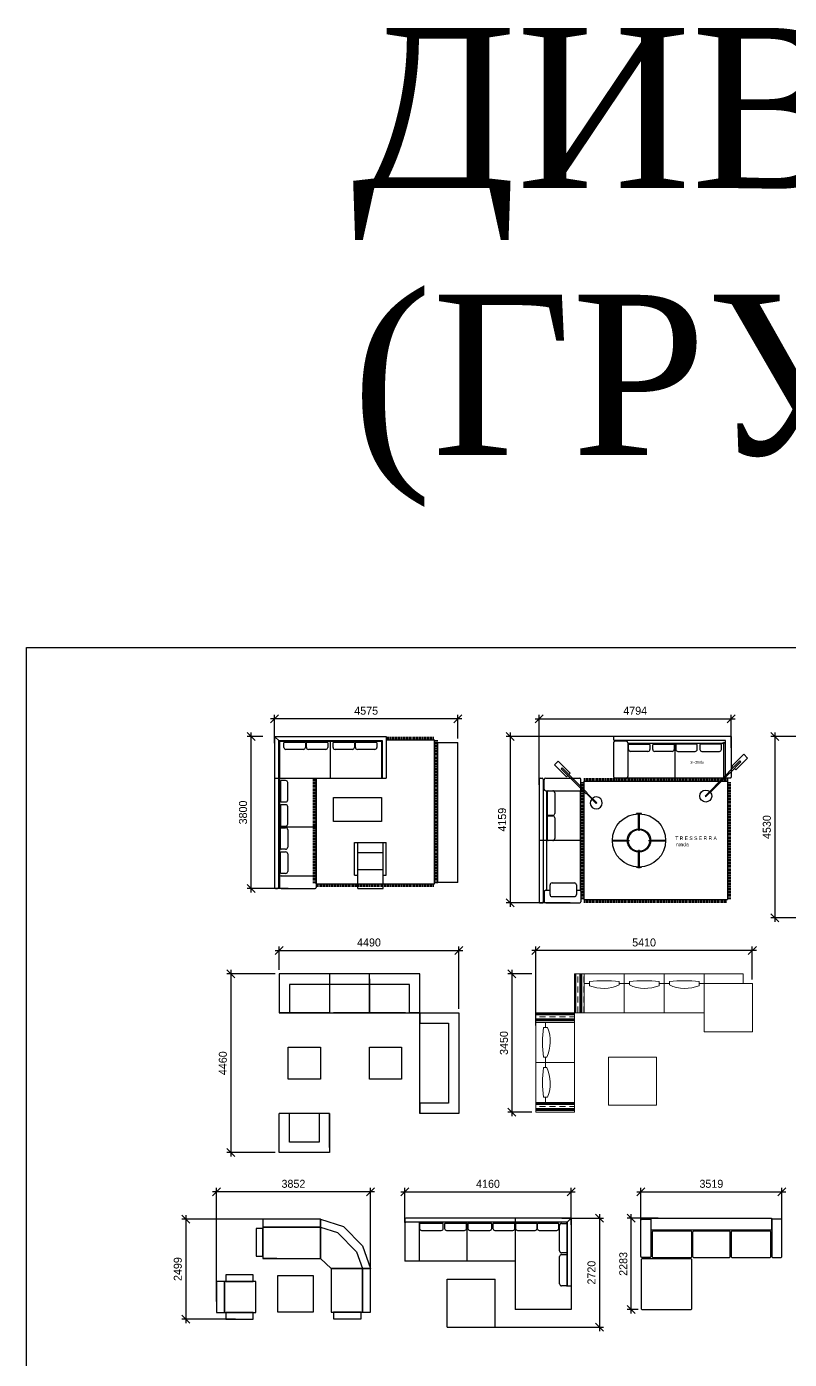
# Model space of a CAD drawing. Header units: millimetres. Extents: x 3103 to 179340, y -10977 to 70536.
# Drawn here: x 136416 to 155474, y 37230 to 70536 of the extents above; entities that cross this region are included whole.
import ezdxf

# ---------------------------------------------------------------- set-up
doc = ezdxf.new("R2010")
doc.units = ezdxf.units.MM
doc.header["$LTSCALE"] = 0.5
doc.layers.add('MEBEL', color=1, linetype='Continuous')
doc.styles.add('Arial', font='ARIAL.TTF')
doc.styles.add('style1', font='TIMES.TTF')
doc.styles.add('WROMLATS', font='wromlats.shx', dxfattribs={"bigfont": 'bigfont.shx'})
doc.dimstyles.new('juka', dxfattribs={"dimscale": 100, "dimtxt": 2, "dimasz": 2, "dimexe": 1, "dimexo": 1, "dimgap": 1, "dimtad": 1, "dimtoh": 1, "dimdec": 0, "dimzin": 0, "dimdsep": 46, "dimtxsty": 'WROMLATS', "dimblk": 'OBLIQUE', "dimcen": -3, "dimdle": 1, "dimclrd": 256, "dimclre": 256, "dimclrt": 256, "dimadec": 0, "dimazin": 0, "dimtfac": 1, "dimtdec": 0, "dimtix": 1, "dimtmove": 2, "dimatfit": 3, "dimldrblk": 'ORIGIN2', "dimfxl": 1, "dimtvp": 2.5, "dimtolj": 1, "dimtzin": 0, "dimarcsym": 0})
pattern_1 = [(0, (-164998.988, -360061.886), (1e-14, 38.1), [])]
pattern_2 = [(90, (359790.147, -167638.01), (-38.1, 2e-14), [])]

# ---------------------------------------------------------------- blocks, each defined once
blk = doc.blocks.new('MUGOL2')
at = {"layer": 'MEBEL'}
for p, q in [((-1247, -220, -3), (-822, -355, -3)), ((-822, -355, -3), (-348, -837, -3)), ((-348, -837, -3), (-199, -1253, -3)), ((-2342, -1006, -3), (-2693, -1006, -3))]:
    blk.add_line(p, q, dxfattribs=at)
for points, elevation in [([(-2857, -945), (-2693, -945), (-2693, -258), (-2857, -258)], -3), ([(-2693, -220), (-1247, -220), (-1247, -21), (-2693, -21)], -3), ([(-2693, -1006), (-1247, -1006), (-1247, -220), (-2693, -220)], -3), ([(-985, -1253), (-985, -2349), (-199, -2349), (-199, -1253)], -3), ([(-199, -1253), (-199, -2349), (0, -2349), (0, -1253)], -3), ([(-3653, -2357), (-3653, -1581), (-3852, -1581), (-3852, -2357)], 200), ([(-2867, -2357), (-2867, -1581), (-3653, -1581), (-3653, -2357)], 200), ([(-2929, -1581), (-2929, -1418), (-3616, -1418), (-3616, -1581)], 200), ([(-2929, -2520), (-2929, -2357), (-3616, -2357), (-3616, -2520)], 200), ([(-923, -2349), (-923, -2512), (-236, -2512), (-236, -2349)], -3)]:
    blk.add_lwpolyline(points, close=True, dxfattribs=dict(at, elevation=elevation))
at = {"layer": 'MEBEL', "elevation": -3}
for points in [[(-1247, -21), (-676, -207), (-202, -690), (0, -1253)], [(-1247, -21), (-1247, -1006), (-985, -1253), (0, -1253)]]:
    blk.add_lwpolyline(points, dxfattribs=at)
at = {"layer": 'MEBEL'}
blk.add_lwpolyline([(-2328, -2337), (-1428, -2337), (-1428, -1437), (-2328, -1437)], close=True, dxfattribs=at)
blk = doc.blocks.new('ТОРШЕР')
at = {"layer": 'MEBEL'}
for p, q in [((185, 20), (584, 20)), ((185, -20), (185, 20)), ((584, 20), (584, -20)), ((584, 15), (1068, 15)), ((1068, 15), (1068, -15)), ((1068, 10), (1419, 10)), ((1419, 10), (1419, -10)), ((185, -20), (584, -20)), ((584, -15), (1068, -15)), ((1068, -10), (1419, -10))]:
    blk.add_line(p, q, dxfattribs=at)
blk.add_lwpolyline([(419, -20), (419, -66), (0, -66), (0, 66), (419, 66), (419, 20)], dxfattribs=at)
blk.add_arc((1409, 0), 150, 183.8226, 176.1774, dxfattribs=at)
blk = doc.blocks.new('ковер')
at = {"layer": 'MEBEL'}
h = blk.add_hatch(dxfattribs=at)
h.set_pattern_fill('ANSI31', color=256, scale=12, angle=315, style=0)
h.set_pattern_definition(pattern_1)
h.paths.add_polyline_path([(0, 1479), (-80, 1479), (-80, -1479), (0, -1479)])
h = blk.add_hatch(dxfattribs=at)
h.set_pattern_fill('ANSI31', color=256, scale=12, angle=45, style=0)
h.set_pattern_definition([(90, (-164998.988, -360061.886), (-38.1, 7e-15), [])])
h.paths.add_polyline_path([(3591, -1479), (0, -1479), (0, -1559), (3591, -1559)])
h.paths.add_polyline_path([(3591, 1479), (3591, 1559), (0, 1559), (0, 1479)])
h = blk.add_hatch(dxfattribs=at)
h.set_pattern_fill('ANSI31', color=256, scale=12, angle=315, style=0)
h.set_pattern_definition(pattern_1)
h.paths.add_polyline_path([(3671, 1479), (3591, 1479), (3591, -1479), (3671, -1479)])
for p, q in [((0, 1479), (3591, 1479)), ((0, 1479), (0, -1479)), ((3591, 1559), (3591, -1479)), ((0, -1479), (3591, -1479))]:
    blk.add_line(p, q, dxfattribs=at)
blk = doc.blocks.new('столик ronda 13333333')
at = {"layer": 'MEBEL'}
for p, q in [((-60, 662), (-60, 670)), ((60, 662), (60, 670)), ((-10, 271), (-10, 665)), ((0, 237), (0, 665)), ((10, 271), (10, 665)), ((-670, 60), (-662, 60)), ((-665, 10), (-271, 10)), ((-665, 0), (-237, 0)), ((237, 0), (665, 0)), ((271, 10), (665, 10)), ((662, 60), (670, 60)), ((-670, -60), (-662, -60)), ((-665, -10), (-271, -10)), ((-10, -665), (-10, -271)), ((0, -665), (0, -237)), ((10, -665), (10, -271)), ((271, -10), (665, -10)), ((662, -60), (670, -60)), ((-60, -670), (-60, -662)), ((60, -670), (60, -662))]:
    blk.add_line(p, q, dxfattribs=at)
for radius in [665, 291, 271]:
    blk.add_circle((0, 0), radius, dxfattribs=at)
for start, end in [(84.885, 95.115), (174.885, 185.115), (354.885, 5.115), (264.885, 275.115)]:
    blk.add_arc((0, 0), 673, start, end, dxfattribs=at)
blk = doc.blocks.new('Butaca кресло')
at = {"layer": 'MEBEL'}
for p, q in [((-315, 1150), (-315, 0)), ((-315, 1147), (315, 1147)), ((-315, 1032), (315, 1032)), ((315, 1147), (315, -3)), ((-395, 816), (-395, 0)), ((-395, 816), (-315, 816)), ((-315, 674), (315, 674)), ((315, 816), (395, 816)), ((395, 816), (395, -3)), ((-395, 0), (395, 0)), ((-315, 249), (315, 249))]:
    blk.add_line(p, q, dxfattribs=at)
blk = doc.blocks.new('oli под ТВ')
at = {"layer": 'MEBEL'}
for p, q in [((-500, -1750), (-500, 1750)), ((-500, 1750), (0, 1750)), ((0, -1750), (0, 1750)), ((0, -1750), (-500, -1750))]:
    blk.add_line(p, q, dxfattribs=at)
blk = doc.blocks.new('ковер без четверти')
at = {"layer": 'MEBEL'}
h = blk.add_hatch(dxfattribs=at)
h.set_pattern_fill('ANSI31', color=256, scale=12, angle=405, style=0)
h.set_pattern_definition(pattern_2)
h.paths.add_polyline_path([(0, 1032), (0, 952), (1208, 952), (1208, 1032)])
h = blk.add_hatch(dxfattribs=at)
h.set_pattern_fill('ANSI31', color=256, scale=12, angle=135, style=0)
h.set_pattern_definition([(180, (359790.147, -167638.01), (-9e-15, -38.1), [])])
h.paths.add_polyline_path([(1208, 952), (1208, -2639), (1288, -2639), (1288, 952)])
h.paths.add_polyline_path([(-1751, 0), (-1831, 0), (-1831, -2639), (-1751, -2639)])
h = blk.add_hatch(dxfattribs=at)
h.set_pattern_fill('ANSI31', color=256, scale=12, angle=405, style=0)
h.set_pattern_definition(pattern_2)
h.paths.add_polyline_path([(-1751, -2639), (-1751, -2719), (1208, -2719), (1208, -2639)])
for p, q in [((0, 952), (0, 0)), ((0, 952), (1208, 952)), ((1208, -2639), (1208, 952)), ((-1751, 0), (0, 0)), ((-1751, -2639), (-1751, 0)), ((-1751, -2639), (1208, -2639))]:
    blk.add_line(p, q, dxfattribs=at)
blk = doc.blocks.new('диван')
at = {"layer": 'MEBEL'}
for points in [[(-452, 3269), (452, 3269, 0.414214), (482, 3299), (482, 3489, 0.414214), (452, 3519), (-452, 3519, 0.414214), (-482, 3489), (-482, 3299, 0.414214)], [(478, 2281), (478, 3217, 0.414214), (448, 3247), (-152, 3247, 0.414214), (-182, 3217), (-182, 2281, 0.414214), (-152, 2251), (448, 2251, 0.414214)], [(478, 1322), (478, 2202, 0.414214), (448, 2232), (-152, 2232, 0.414214), (-182, 2202), (-182, 1322, 0.414214), (-152, 1292), (448, 1292, 0.414214)], [(478, 306), (478, 1242, 0.414214), (448, 1272), (-152, 1272, 0.414214), (-182, 1242), (-182, 306, 0.414214), (-152, 276), (448, 276, 0.414214)], [(542, 4), (1752, 4, 0.414214), (1782, 34), (1782, 1244, 0.414214), (1752, 1274), (542, 1274, 0.414214), (512, 1244), (512, 34, 0.414214)], [(-452, 250), (452, 250, -0.414214), (482, 220), (482, 30, -0.414214), (452, 0), (-452, 0, -0.414214), (-482, 30), (-482, 220, -0.414214)]]:
    blk.add_lwpolyline(points, format="xyb", close=True, dxfattribs=at)
blk.add_lwpolyline([(-502, 3261), (-202, 3261), (-202, 258), (-502, 258)], close=True, dxfattribs=at)
blk = doc.blocks.new('div 1')
at = {"layer": 'MEBEL'}
for p, q in [((0, 0), (2790, 0)), ((0, 0), (0, -1010)), ((121, -121), (0, 0)), ((0, 0), (0, -1040)), ((99, -99), (2691, -99)), ((99, -99), (99, -1040)), ((121, -121), (2669, -121)), ((121, -121), (121, -1040)), ((233, -273), (233, -159)), ((248, -144), (754, -144)), ((719, -323), (283, -323)), ((769, -159), (769, -273)), ((793, -273), (793, -159)), ((808, -144), (1313, -144)), ((1278, -323), (843, -323)), ((1328, -159), (1328, -273)), ((1395, -1040), (1395, -121)), ((1459, -273), (1459, -159)), ((1474, -144), (1979, -144)), ((1944, -323), (1509, -323)), ((1994, -159), (1994, -273)), ((2018, -273), (2018, -159)), ((2033, -144), (2539, -144)), ((2504, -323), (2068, -323)), ((2554, -159), (2554, -273)), ((2669, -121), (2669, -1040)), ((2691, -99), (2691, -1040)), ((2790, 0), (2790, -1040)), ((0, -1040), (2790, -1040)), ((0, -1040), (0, -3775)), ((0, -1040), (1040, -1040)), ((99, -1040), (99, -3775)), ((121, -1040), (121, -3760)), ((147, -1117), (147, -1622)), ((276, -1102), (162, -1102)), ((326, -1587), (326, -1152)), ((1040, -1040), (1040, -3483)), ((162, -1637), (276, -1637)), ((147, -1721), (147, -2226)), ((276, -1706), (162, -1706)), ((326, -2191), (326, -1756)), ((121, -2261), (1040, -2261)), ((147, -2802), (147, -2296)), ((162, -2241), (276, -2241)), ((162, -2281), (276, -2281)), ((326, -2331), (326, -2767)), ((147, -3406), (147, -2901)), ((276, -2817), (162, -2817)), ((162, -2886), (276, -2886)), ((326, -2936), (326, -3371)), ((121, -3523), (121, -3760)), ((161, -3483), (1015, -3483)), ((276, -3421), (162, -3421)), ((1040, -3483), (1040, -3508)), ((1040, -3508), (1040, -3775)), ((25, -3800), (74, -3800)), ((161, -3800), (1015, -3800))]:
    blk.add_line(p, q, dxfattribs=at)
for centre, radius, start, end in [((248, -159), 15, 90, 180), ((283, -273), 50, 180, 270), ((719, -273), 50, 270, 0), ((754, -159), 15, 0, 90), ((808, -159), 15, 90, 180), ((843, -273), 50, 180, 270), ((1278, -273), 50, 270, 0), ((1313, -159), 15, 0, 90), ((1474, -159), 15, 90, 180), ((1509, -273), 50, 180, 270), ((1944, -273), 50, 270, 0), ((1979, -159), 15, 0, 90), ((2033, -159), 15, 90, 180), ((2068, -273), 50, 180, 270), ((2504, -273), 50, 270, 0), ((2539, -159), 15, 0, 90), ((162, -1117), 15, 90, 180), ((276, -1152), 50, 0, 90), ((162, -1622), 15, 180, 270), ((276, -1587), 50, 270, 0), ((162, -1721), 15, 90, 180), ((276, -1756), 50, 0, 90), ((162, -2226), 15, 180, 270), ((162, -2296), 15, 90, 180), ((276, -2191), 50, 270, 0), ((276, -2331), 50, 0, 90), ((162, -2802), 15, 180, 270), ((162, -2901), 15, 90, 180), ((276, -2767), 50, 270, 0), ((276, -2936), 50, 0, 90), ((161, -3523), 40, 90, 180), ((162, -3406), 15, 180, 270), ((276, -3371), 50, 270, 0), ((1015, -3508), 25, 0, 90), ((25, -3775), 25, 180, 270), ((74, -3775), 25, 270, 0), ((161, -3760), 40, 180, 270), ((1015, -3775), 25, 270, 0)]:
    blk.add_arc(centre, radius, start, end, dxfattribs=at)
blk = doc.blocks.new('_Oblique')
at = {"color": 0, "lineweight": -2}
blk.add_line((-0.5, -0.5), (0.5, 0.5), dxfattribs=at)
blk = doc.blocks.new('*D849')
at = {"layer": 'Defpoints', "color": 0, "transparency": 16777216}
for p in [(142023, 52797), (142419, 52797), (143053, 48997)]:
    blk.add_point(p, dxfattribs=at)
at = {"layer": 'MEBEL', "lineweight": -2, "transparency": 16777216}
for p, q in [((142319, 52797), (141923, 52797)), ((142023, 48897), (142023, 52897)), ((142953, 48997), (141923, 48997))]:
    blk.add_line(p, q, dxfattribs=at)
at = {"layer": 'MEBEL', "lineweight": -2, "transparency": 16777216, "xscale": 200, "yscale": 200, "zscale": 200}
for p, rotation in [((142023, 52797), 90), ((142023, 48997), 270)]:
    blk.add_blockref('_Oblique', p, dxfattribs=dict(at, rotation=rotation))
at = {"layer": 'MEBEL', "transparency": 16777216, "insert": (141823, 50897), "char_height": 200, "attachment_point": 5, "rotation": 90, "style": 'WROMLATS'}
blk.add_mtext('\\A1;3800', dxfattribs=at)
blk = doc.blocks.new('_Origin2')
at = {"color": 0, "linetype": 'ByBlock', "lineweight": -2}
blk.add_line((-0.5, 0), (-1, 0), dxfattribs=at)
for radius in [0.5, 0.25]:
    blk.add_circle((0, 0), radius, dxfattribs=at)
blk = doc.blocks.new('*D850')
at = {"layer": 'Defpoints', "color": 0, "transparency": 16777216}
for p in [(142612, 53239), (147187, 52647), (142612, 52526)]:
    blk.add_point(p, dxfattribs=at)
at = {"layer": 'MEBEL', "lineweight": -2, "transparency": 16777216}
for p, q in [((142612, 52626), (142612, 53339)), ((147187, 52747), (147187, 53339)), ((147287, 53239), (142512, 53239))]:
    blk.add_line(p, q, dxfattribs=at)
at = {"layer": 'MEBEL', "lineweight": -2, "transparency": 16777216, "xscale": 200, "yscale": 200, "zscale": 200, "rotation": 180}
blk.add_blockref('_Oblique', (142612, 53239), dxfattribs=at)
at = {"layer": 'MEBEL', "lineweight": -2, "transparency": 16777216, "xscale": 200, "yscale": 200, "zscale": 200}
blk.add_blockref('_Oblique', (147187, 53239), dxfattribs=at)
at = {"layer": 'MEBEL', "transparency": 16777216, "insert": (144899, 53439), "char_height": 200, "attachment_point": 5, "style": 'WROMLATS'}
blk.add_mtext('\\A1;4575', dxfattribs=at)
blk = doc.blocks.new('подушка 620')
at = {"layer": 'MEBEL'}
for p, q in [((-72, 15), (-72, 605)), ((-57, 620), (57, 620)), ((107, 570), (107, 50)), ((57, 0), (-57, 0))]:
    blk.add_line(p, q, dxfattribs=at)
for centre, radius, start, end in [((-57, 605), 15, 90, 180), ((57, 570), 50, 0, 90), ((-57, 15), 15, 180, 270), ((57, 50), 50, 270, 0)]:
    blk.add_arc(centre, radius, start, end, dxfattribs=at)
blk = doc.blocks.new('div 2')
at = {"layer": 'MEBEL'}
for p, q in [((-24, 0), (24, 0)), ((112, 0), (966, 0)), ((-49, -25), (-49, -3100)), ((49, -25), (49, -3100)), ((72, -277), (72, -40)), ((112, -317), (966, -317)), ((130, -317), (130, -2802)), ((975, -315), (975, -2804)), ((991, -292), (991, -25)), ((975, -1559), (-49, -1559)), ((271, -2619), (830, -2619)), ((72, -2842), (72, -3079)), ((112, -2802), (221, -2802)), ((221, -2913), (221, -2669)), ((271, -2963), (830, -2963)), ((880, -2669), (880, -2913)), ((880, -2802), (966, -2802)), ((991, -2827), (991, -3094)), ((-24, -3119), (24, -3119)), ((112, -3119), (966, -3119))]:
    blk.add_line(p, q, dxfattribs=at)
for centre, radius, start, end in [((-24, -25), 25, 90, 180), ((24, -25), 25, 0, 90), ((112, -40), 40, 90, 180), ((966, -25), 25, 0, 90), ((112, -277), 40, 180, 270), ((966, -292), 25, 270, 0), ((271, -2669), 50, 90, 180), ((830, -2669), 50, 0, 90), ((112, -2842), 40, 90, 180), ((271, -2913), 50, 180, 270), ((830, -2913), 50, 270, 0), ((966, -2827), 25, 0, 90), ((-28, -3098), 21.3, 175.7869, 280.2161), ((28, -3098), 21.3, 259.7839, 4.2131), ((112, -3079), 40, 180, 270), ((966, -3094), 25, 270, 0)]:
    blk.add_arc(centre, radius, start, end, dxfattribs=at)
for p in [(229, -936), (229, -1563)]:
    blk.add_blockref('подушка 620', p, dxfattribs=at)
blk = doc.blocks.new('div 3')
at = {"layer": 'MEBEL'}
for p, q in [((0, 24), (0, -24)), ((2940, 49), (25, 49)), ((2940, 49), (2940, -966)), ((0, -112), (0, -951)), ((2802, -49), (25, -49)), ((320, -72), (40, -72)), ((360, -112), (360, -951)), ((2721, -130), (360, -130)), ((377, -276), (377, -162)), ((392, -147), (897, -147)), ((862, -326), (427, -326)), ((912, -162), (912, -276)), ((981, -276), (981, -162)), ((996, -147), (1502, -147)), ((1467, -326), (1031, -326)), ((1517, -162), (1517, -276)), ((1535, -130), (1535, -991)), ((1557, -162), (1557, -276)), ((2077, -147), (1572, -147)), ((1607, -326), (2042, -326)), ((2092, -276), (2092, -162)), ((2161, -162), (2161, -276)), ((2681, -147), (2176, -147)), ((2211, -326), (2646, -326)), ((2696, -276), (2696, -162)), ((2747, -147), (2747, -991)), ((2802, -966), (2802, -49)), ((2828, -991), (40, -991)), ((320, -991), (40, -991)), ((2916, -991), (2828, -991))]:
    blk.add_line(p, q, dxfattribs=at)
for centre, radius, start, end in [((25, 24), 25, 90, 180), ((25, -24), 25, 180, 270), ((40, -112), 40, 90, 180), ((320, -112), 40, 0, 90), ((392, -162), 15, 90, 180), ((427, -276), 50, 180, 270), ((862, -276), 50, 270, 0), ((897, -162), 15, 0, 90), ((996, -162), 15, 90, 180), ((1031, -276), 50, 180, 270), ((1467, -276), 50, 270, 0), ((1502, -162), 15, 0, 90), ((1572, -162), 15, 90, 180), ((1607, -276), 50, 180, 270), ((2042, -276), 50, 270, 0), ((2077, -162), 15, 0, 90), ((2176, -162), 15, 90, 180), ((2211, -276), 50, 180, 270), ((2646, -276), 50, 270, 0), ((2681, -162), 15, 0, 90), ((2560, 111), 291, 303.7544, 315.2542), ((2910, -174), 165, 150.7229, 170.462), ((40, -951), 40, 180, 270), ((320, -951), 40, 270, 0), ((2828, -964), 26.8, 183.8335, 268.4131), ((2917, -967), 23.4, 268.3485, 3.9898)]:
    blk.add_arc(centre, radius, start, end, dxfattribs=at)
at = {"layer": 'MEBEL', "style": 'Arial'}
blk.add_text('2--26dx', height=71.4, dxfattribs=at).set_placement((1921, -634))
blk = doc.blocks.new('*D851')
at = {"layer": 'Defpoints', "color": 0, "transparency": 16777216}
for p in [(151566, 52797), (148497, 48638), (150094, 48638)]:
    blk.add_point(p, dxfattribs=at)
at = {"layer": 'MEBEL', "lineweight": -2, "transparency": 16777216}
for p, q in [((151466, 52797), (148397, 52797)), ((148497, 52897), (148497, 48538)), ((149994, 48638), (148397, 48638))]:
    blk.add_line(p, q, dxfattribs=at)
at = {"layer": 'MEBEL', "lineweight": -2, "transparency": 16777216, "xscale": 200, "yscale": 200, "zscale": 200}
for p, rotation in [((148497, 52797), 90), ((148497, 48638), 270)]:
    blk.add_blockref('_Oblique', p, dxfattribs=dict(at, rotation=rotation))
at = {"layer": 'MEBEL', "transparency": 16777216, "insert": (148297, 50717), "char_height": 200, "attachment_point": 5, "rotation": 90, "style": 'WROMLATS'}
blk.add_mtext('\\A1;4159', dxfattribs=at)
blk = doc.blocks.new('*D852')
at = {"layer": 'Defpoints', "color": 0, "transparency": 16777216}
for p in [(154019, 53239), (154019, 52414), (149225, 51486)]:
    blk.add_point(p, dxfattribs=at)
at = {"layer": 'MEBEL', "lineweight": -2, "transparency": 16777216}
for p, q in [((149225, 51586), (149225, 53339)), ((154019, 52514), (154019, 53339)), ((149125, 53239), (154119, 53239))]:
    blk.add_line(p, q, dxfattribs=at)
at = {"layer": 'MEBEL', "lineweight": -2, "transparency": 16777216, "xscale": 200, "yscale": 200, "zscale": 200, "rotation": 180}
blk.add_blockref('_Oblique', (149225, 53239), dxfattribs=at)
at = {"layer": 'MEBEL', "lineweight": -2, "transparency": 16777216, "xscale": 200, "yscale": 200, "zscale": 200}
blk.add_blockref('_Oblique', (154019, 53239), dxfattribs=at)
at = {"layer": 'MEBEL', "transparency": 16777216, "insert": (151622, 53439), "char_height": 200, "attachment_point": 5, "style": 'WROMLATS'}
blk.add_mtext('\\A1;4794', dxfattribs=at)
blk = doc.blocks.new('*D853')
at = {"layer": 'Defpoints', "color": 0, "transparency": 16777216}
for p in [(155805, 52797), (155112, 48267), (155805, 48267)]:
    blk.add_point(p, dxfattribs=at)
at = {"layer": 'MEBEL', "lineweight": -2, "transparency": 16777216}
for p, q in [((155705, 52797), (155012, 52797)), ((155112, 52897), (155112, 48167)), ((155705, 48267), (155012, 48267))]:
    blk.add_line(p, q, dxfattribs=at)
at = {"layer": 'MEBEL', "lineweight": -2, "transparency": 16777216, "xscale": 200, "yscale": 200, "zscale": 200}
for p, rotation in [((155112, 52797), 90), ((155112, 48267), 270)]:
    blk.add_blockref('_Oblique', p, dxfattribs=dict(at, rotation=rotation))
at = {"layer": 'MEBEL', "transparency": 16777216, "insert": (154912, 50532), "char_height": 200, "attachment_point": 5, "rotation": 90, "style": 'WROMLATS'}
blk.add_mtext('\\A1;4530', dxfattribs=at)
blk = doc.blocks.new('div 6')
at = {"layer": 'MEBEL'}
for p, q in [((122630, 58827), (122630, 57857)), ((126150, 58827), (122630, 58827)), ((123890, 58827), (123890, 57857)), ((124890, 57857), (124890, 58827)), ((124890, 58707), (124890, 57857)), ((126150, 57857), (126150, 58827)), ((125890, 58567), (122890, 58567)), ((122890, 58567), (122890, 57857)), ((125890, 57857), (125890, 58567)), ((123890, 57857), (122630, 57857)), ((122630, 57857), (126150, 57857)), ((125790, 57857), (123990, 57857)), ((125790, 57857), (125610, 57857)), ((126150, 57857), (125890, 57857)), ((126150, 57857), (126150, 57597)), ((126150, 55337), (126150, 57857)), ((126150, 57857), (127120, 57857)), ((127120, 57857), (127120, 55337)), ((126150, 57597), (126860, 57597)), ((126860, 57597), (126860, 55597)), ((123890, 55337), (122630, 55337)), ((122630, 54367), (122630, 55337)), ((122890, 54627), (122890, 55337)), ((123630, 55337), (123630, 54627)), ((123890, 54487), (123890, 55337)), ((123890, 55337), (123890, 54367)), ((123890, 55337), (123890, 54367)), ((126150, 55597), (126150, 55337)), ((126860, 55597), (126150, 55597)), ((127120, 55337), (126150, 55337)), ((123630, 54627), (122890, 54627)), ((123890, 54367), (122630, 54367))]:
    blk.add_line(p, q, dxfattribs=at)
for points in [[(122860, 56197), (122860, 56997), (123660, 56997), (123660, 56197)], [(124889, 56197), (124889, 56997), (125689, 56997), (125689, 56197)]]:
    blk.add_lwpolyline(points, close=True, dxfattribs=at)
blk = doc.blocks.new('div 7')
at = {"layer": 'MEBEL', "lineweight": 5}
h = blk.add_hatch(dxfattribs=at)
h.set_pattern_fill('CLAY', color=256, angle=90, style=0)
h.set_pattern_definition([(270, (26387.96, 7300.55), (-150, 9e-15), []), (270, (26362.96, 7300.55), (-150, 9e-15), []), (270, (26337.96, 7300.55), (-150, 9e-15), []), (270, (26287.96, 7300.55), (-150, 9e-15), [150, -100])])
h.paths.add_polyline_path([(0, -970), (240, -970), (240, 0), (0, 0)])
h = blk.add_hatch(dxfattribs=at)
h.set_pattern_fill('CLAY', color=256, angle=90, style=0)
h.set_pattern_definition([(360, (-8270.55, -27357.96), (-1e-11, 150), []), (360, (-8270.55, -27332.96), (-1e-11, 150), []), (360, (-8270.55, -27307.96), (-1e-11, 150), []), (360, (-8270.55, -27257.96), (-1e-11, 150), [150, -100])])
h.paths.add_polyline_path([(-970, -970), (-970, -1210), (0, -1210), (0, -970)])
h = blk.add_hatch(dxfattribs=at)
h.set_pattern_fill('CLAY', color=256, angle=90, style=0)
h.set_pattern_definition([(360, (-8270.55, -29597.96), (-1e-11, 150), []), (360, (-8270.55, -29572.96), (-1e-11, 150), []), (360, (-8270.55, -29547.96), (-1e-11, 150), []), (360, (-8270.55, -29497.96), (-1e-11, 150), [150, -100])])
h.paths.add_polyline_path([(-970, -3210), (-970, -3450), (0, -3450), (0, -3210)])
for p, q in [((369, -242), (240, -242)), ((369, -190), (369, -293)), ((1109, -189), (1112, -274)), ((1240, -240), (1111, -240)), ((1240, -240), (1369, -240)), ((1371, -189), (1368, -274)), ((2111, -190), (2111, -293)), ((2111, -242), (2240, -242)), ((2240, -240), (2369, -240)), ((2371, -189), (2368, -274)), ((3111, -190), (3111, -293)), ((3111, -242), (3240, -242)), ((-728, -1339), (-728, -1210)), ((-780, -1339), (-677, -1339)), ((-781, -2079), (-696, -2082)), ((-730, -2210), (-730, -2081)), ((-730, -2210), (-730, -2339)), ((-781, -2341), (-696, -2338)), ((-780, -3081), (-677, -3081)), ((-728, -3081), (-728, -3210))]:
    blk.add_line(p, q, dxfattribs=at)
for points in [[(240, 0), (0, 0), (0, -970), (240, -970)], [(240, 0), (240, -970), (1240, -970), (1240, 0)], [(1240, 0), (1240, -970), (2240, -970), (2240, 0)], [(3240, 0), (3240, -970), (2240, -970), (2240, 0)], [(3240, -240), (4210, -240), (4210, 0), (3240, 0)], [(4440, -242), (4440, -1442), (3240, -1442), (3240, -242)], [(-970, -1210), (-970, -970), (0, -970), (0, -1210)], [(-970, -1210), (0, -1210), (0, -2210), (-970, -2210)], [(-970, -2210), (0, -2210), (0, -3210), (-970, -3210)], [(842, -2080), (842, -3280), (2042, -3280), (2042, -2080)], [(-970, -3450), (-970, -3210), (0, -3210), (0, -3450)]]:
    blk.add_lwpolyline(points, close=True, dxfattribs=at)
for centre, radius, start, end in [((746, -3296), 3128, 83.3368, 96.937), ((719, 579), 940, 248.1284, 294.7713), ((1761, 579), 940, 245.2287, 291.8716), ((1734, -3296), 3128, 83.063, 96.6632), ((2761, 579), 940, 245.2287, 291.8716), ((2734, -3296), 3128, 83.063, 96.6632), ((2326, -1716), 3128, 173.063, 186.6632), ((-1549, -1689), 940, 335.2287, 21.8716), ((2326, -2704), 3128, 173.3368, 186.937), ((-1549, -2731), 940, 338.1284, 24.7713)]:
    blk.add_arc(centre, radius, start, end, dxfattribs=at)
blk = doc.blocks.new('*D861')
at = {"layer": 'Defpoints', "color": 0, "transparency": 16777216}
for p in [(147215, 47448), (142725, 46861), (147215, 45891)]:
    blk.add_point(p, dxfattribs=at)
at = {"layer": 'MEBEL', "lineweight": -2, "transparency": 16777216}
for p, q in [((142625, 47448), (147315, 47448)), ((142725, 46961), (142725, 47548)), ((147215, 45991), (147215, 47548))]:
    blk.add_line(p, q, dxfattribs=at)
at = {"layer": 'MEBEL', "lineweight": -2, "transparency": 16777216, "xscale": 200, "yscale": 200, "zscale": 200, "rotation": 180}
blk.add_blockref('_Oblique', (142725, 47448), dxfattribs=at)
at = {"layer": 'MEBEL', "lineweight": -2, "transparency": 16777216, "xscale": 200, "yscale": 200, "zscale": 200}
blk.add_blockref('_Oblique', (147215, 47448), dxfattribs=at)
at = {"layer": 'MEBEL', "transparency": 16777216, "insert": (144970, 47648), "char_height": 200, "attachment_point": 5, "style": 'WROMLATS'}
blk.add_mtext('\\A1;4490', dxfattribs=at)
blk = doc.blocks.new('*D862')
at = {"layer": 'Defpoints', "color": 0, "transparency": 16777216}
for p in [(142725, 46861), (141518, 42401), (142725, 42401)]:
    blk.add_point(p, dxfattribs=at)
at = {"layer": 'MEBEL', "lineweight": -2, "transparency": 16777216}
for p, q in [((141518, 46961), (141518, 42301)), ((142625, 46861), (141418, 46861)), ((142625, 42401), (141418, 42401))]:
    blk.add_line(p, q, dxfattribs=at)
at = {"layer": 'MEBEL', "lineweight": -2, "transparency": 16777216, "xscale": 200, "yscale": 200, "zscale": 200}
for p, rotation in [((141518, 46861), 90), ((141518, 42401), 270)]:
    blk.add_blockref('_Oblique', p, dxfattribs=dict(at, rotation=rotation))
at = {"layer": 'MEBEL', "transparency": 16777216, "insert": (141318, 44631), "char_height": 200, "attachment_point": 5, "rotation": 90, "style": 'WROMLATS'}
blk.add_mtext('\\A1;4460', dxfattribs=at)
blk = doc.blocks.new('*D863')
at = {"layer": 'Defpoints', "color": 0, "transparency": 16777216}
for p in [(149139, 47448), (154549, 46620), (149139, 45471)]:
    blk.add_point(p, dxfattribs=at)
at = {"layer": 'MEBEL', "lineweight": -2, "transparency": 16777216}
for p, q in [((154649, 47448), (149039, 47448)), ((149139, 45571), (149139, 47548)), ((154549, 46720), (154549, 47548))]:
    blk.add_line(p, q, dxfattribs=at)
at = {"layer": 'MEBEL', "lineweight": -2, "transparency": 16777216, "xscale": 200, "yscale": 200, "zscale": 200, "rotation": 180}
blk.add_blockref('_Oblique', (149139, 47448), dxfattribs=at)
at = {"layer": 'MEBEL', "lineweight": -2, "transparency": 16777216, "xscale": 200, "yscale": 200, "zscale": 200}
blk.add_blockref('_Oblique', (154549, 47448), dxfattribs=at)
at = {"layer": 'MEBEL', "transparency": 16777216, "insert": (151844, 47648), "char_height": 200, "attachment_point": 5, "style": 'WROMLATS'}
blk.add_mtext('\\A1;5410', dxfattribs=at)
blk = doc.blocks.new('*D864')
at = {"layer": 'Defpoints', "color": 0, "transparency": 16777216}
for p in [(149139, 46861), (148543, 43411), (149139, 43411)]:
    blk.add_point(p, dxfattribs=at)
at = {"layer": 'MEBEL', "lineweight": -2, "transparency": 16777216}
for p, q in [((148543, 46961), (148543, 43311)), ((149039, 46861), (148443, 46861)), ((149039, 43411), (148443, 43411))]:
    blk.add_line(p, q, dxfattribs=at)
at = {"layer": 'MEBEL', "lineweight": -2, "transparency": 16777216, "xscale": 200, "yscale": 200, "zscale": 200}
for p, rotation in [((148543, 46861), 90), ((148543, 43411), 270)]:
    blk.add_blockref('_Oblique', p, dxfattribs=dict(at, rotation=rotation))
at = {"layer": 'MEBEL', "transparency": 16777216, "insert": (148343, 45136), "char_height": 200, "attachment_point": 5, "rotation": 90, "style": 'WROMLATS'}
blk.add_mtext('\\A1;3450', dxfattribs=at)
blk = doc.blocks.new('div 8')
at = {"layer": 'MEBEL'}
for p, q in [((-1040, 0), (-4135, 0)), ((-4160, -25), (-4160, -74)), ((-4160, -74), (-4160, -1070)), ((-1040, -99), (-4135, -99)), ((-3800, -99), (-3800, -1070)), ((-3791, -143), (-3791, -256)), ((-3212, -128), (-3776, -128)), ((-3741, -306), (-3247, -306)), ((-3197, -256), (-3197, -143)), ((-3166, -143), (-3166, -256)), ((-2632, -128), (-3151, -128)), ((-3116, -306), (-2667, -306)), ((-2617, -256), (-2617, -143)), ((-2600, -1070), (-2600, -99)), ((-2582, -143), (-2582, -256)), ((-2003, -128), (-2567, -128)), ((-2532, -306), (-2038, -306)), ((-1988, -256), (-1988, -143)), ((-1957, -143), (-1957, -256)), ((-1423, -128), (-1942, -128)), ((-1907, -306), (-1458, -306)), ((-1408, -256), (-1408, -143)), ((-1400, 0), (-1400, -2280)), ((-1389, -143), (-1389, -256)), ((-868, -128), (-1374, -128)), ((-1339, -306), (-903, -306)), ((0, 0), (-1040, 0)), ((-99, -99), (-1040, -99)), ((0, 0), (-1010, 0)), ((-853, -256), (-853, -143)), ((-848, -143), (-848, -256)), ((-328, -128), (-833, -128)), ((-798, -306), (-363, -306)), ((-313, -256), (-313, -143)), ((-291, -816), (-291, -178)), ((-241, -128), (-128, -128)), ((-113, -143), (-113, -851)), ((-99, -99), (0, 0)), ((-99, -99), (-99, -1690)), ((0, 0), (0, -2280)), ((-291, -1640), (-291, -957)), ((-128, -866), (-241, -866)), ((-241, -907), (-128, -907)), ((-113, -922), (-113, -1675)), ((-3800, -1070), (-4160, -1070)), ((-1400, -1070), (-3800, -1070)), ((-3100, -1520), (-1900, -1520)), ((-3100, -2720), (-3100, -1520)), ((-1900, -2720), (-1900, -1520)), ((-128, -1690), (-241, -1690)), ((-99, -1690), (0, -1690)), ((0, -2280), (-1400, -2280)), ((-3100, -2720), (-1900, -2720))]:
    blk.add_line(p, q, dxfattribs=at)
for centre, radius, start, end in [((-4135, -25), 25, 90, 180), ((-4135, -74), 25, 180, 270), ((-3776, -143), 15, 90, 180), ((-3741, -256), 50, 180, 270), ((-3247, -256), 50, 270, 0), ((-3212, -143), 15, 0, 90), ((-3151, -143), 15, 90, 180), ((-3116, -256), 50, 180, 270), ((-2667, -256), 50, 270, 0), ((-2632, -143), 15, 0, 90), ((-2567, -143), 15, 90, 180), ((-2532, -256), 50, 180, 270), ((-2038, -256), 50, 270, 0), ((-2003, -143), 15, 0, 90), ((-1942, -143), 15, 90, 180), ((-1907, -256), 50, 180, 270), ((-1458, -256), 50, 270, 0), ((-1423, -143), 15, 0, 90), ((-1374, -143), 15, 90, 180), ((-1339, -256), 50, 180, 270), ((-903, -256), 50, 270, 0), ((-868, -143), 15, 0, 90), ((-833, -143), 15, 90, 180), ((-798, -256), 50, 180, 270), ((-363, -256), 50, 270, 0), ((-328, -143), 15, 0, 90), ((-241, -178), 50, 90, 180), ((-128, -143), 15, 0, 90), ((-241, -816), 50, 180, 270), ((-241, -957), 50, 90, 180), ((-128, -851), 15, 270, 0), ((-128, -922), 15, 0, 90), ((-241, -1640), 50, 180, 270), ((-128, -1675), 15, 270, 0)]:
    blk.add_arc(centre, radius, start, end, dxfattribs=at)
blk = doc.blocks.new('*D871')
at = {"layer": 'Defpoints', "color": 0, "transparency": 16777216}
for p in [(143038, 40735, -3), (140393, 38236), (141736, 38236, 200)]:
    blk.add_point(p, dxfattribs=at)
at = {"layer": 'MEBEL', "lineweight": -2, "transparency": 16777216}
for p, q in [((142938, 40735), (140293, 40735)), ((140393, 40835), (140393, 38136)), ((141636, 38236), (140293, 38236))]:
    blk.add_line(p, q, dxfattribs=at)
at = {"layer": 'MEBEL', "lineweight": -2, "transparency": 16777216, "xscale": 200, "yscale": 200, "zscale": 200}
for p, rotation in [((140393, 40735), 90), ((140393, 38236), 270)]:
    blk.add_blockref('_Oblique', p, dxfattribs=dict(at, rotation=rotation))
at = {"layer": 'MEBEL', "transparency": 16777216, "insert": (140193, 39486), "char_height": 200, "attachment_point": 5, "rotation": 90, "style": 'WROMLATS'}
blk.add_mtext('\\A1;2499', dxfattribs=at)
blk = doc.blocks.new('*D872')
at = {"layer": 'Defpoints', "color": 0, "transparency": 16777216}
for p in [(141156, 41416), (141156, 38575, 200), (145008, 38408, -3)]:
    blk.add_point(p, dxfattribs=at)
at = {"layer": 'MEBEL', "lineweight": -2, "transparency": 16777216}
for p, q in [((145108, 41416), (141056, 41416)), ((141156, 38675), (141156, 41516)), ((145008, 38508), (145008, 41516))]:
    blk.add_line(p, q, dxfattribs=at)
at = {"layer": 'MEBEL', "lineweight": -2, "transparency": 16777216, "xscale": 200, "yscale": 200, "zscale": 200, "rotation": 180}
blk.add_blockref('_Oblique', (141156, 41416), dxfattribs=at)
at = {"layer": 'MEBEL', "lineweight": -2, "transparency": 16777216, "xscale": 200, "yscale": 200, "zscale": 200}
blk.add_blockref('_Oblique', (145008, 41416), dxfattribs=at)
at = {"layer": 'MEBEL', "transparency": 16777216, "insert": (143082, 41616), "char_height": 200, "attachment_point": 5, "style": 'WROMLATS'}
blk.add_mtext('\\A1;3852', dxfattribs=at)
blk = doc.blocks.new('*D873')
at = {"layer": 'Defpoints', "color": 0, "transparency": 16777216}
for p in [(150024, 41416), (145864, 40547), (150024, 40493)]:
    blk.add_point(p, dxfattribs=at)
at = {"layer": 'MEBEL', "lineweight": -2, "transparency": 16777216}
for p, q in [((145764, 41416), (150124, 41416)), ((145864, 40647), (145864, 41516)), ((150024, 40593), (150024, 41516))]:
    blk.add_line(p, q, dxfattribs=at)
at = {"layer": 'MEBEL', "lineweight": -2, "transparency": 16777216, "xscale": 200, "yscale": 200, "zscale": 200, "rotation": 180}
blk.add_blockref('_Oblique', (145864, 41416), dxfattribs=at)
at = {"layer": 'MEBEL', "lineweight": -2, "transparency": 16777216, "xscale": 200, "yscale": 200, "zscale": 200}
blk.add_blockref('_Oblique', (150024, 41416), dxfattribs=at)
at = {"layer": 'MEBEL', "transparency": 16777216, "insert": (147944, 41616), "char_height": 200, "attachment_point": 5, "style": 'WROMLATS'}
blk.add_mtext('\\A1;4160', dxfattribs=at)
blk = doc.blocks.new('*D874')
at = {"layer": 'Defpoints', "color": 0, "transparency": 16777216}
for p in [(149687, 40757), (147941, 38036), (150730, 38036)]:
    blk.add_point(p, dxfattribs=at)
at = {"layer": 'MEBEL', "lineweight": -2, "transparency": 16777216}
for p, q in [((149787, 40757), (150830, 40757)), ((150730, 40857), (150730, 37936)), ((148041, 38036), (150830, 38036))]:
    blk.add_line(p, q, dxfattribs=at)
at = {"layer": 'MEBEL', "lineweight": -2, "transparency": 16777216, "xscale": 200, "yscale": 200, "zscale": 200}
for p, rotation in [((150730, 40757), 90), ((150730, 38036), 270)]:
    blk.add_blockref('_Oblique', p, dxfattribs=dict(at, rotation=rotation))
at = {"layer": 'MEBEL', "transparency": 16777216, "insert": (150530, 39397), "char_height": 200, "attachment_point": 5, "rotation": 90, "style": 'WROMLATS'}
blk.add_mtext('\\A1;2720', dxfattribs=at)
blk = doc.blocks.new('*D875')
at = {"layer": 'Defpoints', "color": 0, "transparency": 16777216}
for p in [(151525, 40757), (152297, 40757), (151800, 38473)]:
    blk.add_point(p, dxfattribs=at)
at = {"layer": 'MEBEL', "lineweight": -2, "transparency": 16777216}
for p, q in [((152197, 40757), (151425, 40757)), ((151525, 38373), (151525, 40857)), ((151700, 38473), (151425, 38473))]:
    blk.add_line(p, q, dxfattribs=at)
at = {"layer": 'MEBEL', "lineweight": -2, "transparency": 16777216, "xscale": 200, "yscale": 200, "zscale": 200}
for p, rotation in [((151525, 40757), 90), ((151525, 38473), 270)]:
    blk.add_blockref('_Oblique', p, dxfattribs=dict(at, rotation=rotation))
at = {"layer": 'MEBEL', "transparency": 16777216, "insert": (151325, 39615), "char_height": 200, "attachment_point": 5, "rotation": 90, "style": 'WROMLATS'}
blk.add_mtext('\\A1;2283', dxfattribs=at)
blk = doc.blocks.new('*D876')
at = {"layer": 'Defpoints', "color": 0, "transparency": 16777216}
for p in [(155285, 41416), (151766, 40513), (155285, 40513)]:
    blk.add_point(p, dxfattribs=at)
at = {"layer": 'MEBEL', "lineweight": -2, "transparency": 16777216}
for p, q in [((151666, 41416), (155385, 41416)), ((151766, 40613), (151766, 41516)), ((155285, 40613), (155285, 41516))]:
    blk.add_line(p, q, dxfattribs=at)
at = {"layer": 'MEBEL', "lineweight": -2, "transparency": 16777216, "xscale": 200, "yscale": 200, "zscale": 200, "rotation": 180}
blk.add_blockref('_Oblique', (151766, 41416), dxfattribs=at)
at = {"layer": 'MEBEL', "lineweight": -2, "transparency": 16777216, "xscale": 200, "yscale": 200, "zscale": 200}
blk.add_blockref('_Oblique', (155285, 41416), dxfattribs=at)
at = {"layer": 'MEBEL', "transparency": 16777216, "insert": (153525, 41616), "char_height": 200, "attachment_point": 5, "style": 'WROMLATS'}
blk.add_mtext('\\A1;3519', dxfattribs=at)

msp = doc.modelspace()

# ---------------------------------------------------------------- linework, layer by layer
at = {"layer": 'MEBEL'}
for points in [[(136415.8, 55020.6), (179340.5, 55020.6), (179340.5, 3121), (136415.8, 3121)], [(144080.9, 51273.3), (145280.9, 51273.3), (145280.9, 50673.3), (144080.9, 50673.3)]]:
    msp.add_lwpolyline(points, close=True, dxfattribs=at)

# ---------------------------------------------------------------- block references
for name, p in [('div 1', (142611.9, 52796.8)), ('ковер без четверти', (145401.9, 51756.8)), ('oli под ТВ', (147187, 50896.8)), ('div 3', (151079.2, 52747.6)), ('div 2', (149274, 51756.8)), ('ковер', (150339.6, 50197.4)), ('столик ronda 13333333', (151717.2, 50197.9)), ('div 6', (20094.4, -11965.9)), ('div 7', (150109.4, 46861.1)), ('MUGOL2', (145008.4, 40756.6)), ('div 8', (150023.9, 40756.6))]:
    msp.add_blockref(name, p, dxfattribs=at)
at = {"layer": 'MEBEL', "xscale": -1}
for name, p, rotation in [('ТОРШЕР', (154382.3, 52304.3), 44.99999999948417), ('Butaca кресло', (145006.9, 50143.9), 180)]:
    msp.add_blockref(name, p, dxfattribs=dict(at, rotation=rotation))
at = {"layer": 'MEBEL'}
for name, p, rotation in [('ТОРШЕР', (149653.5, 52131.2), 315.0000000005159), ('диван', (151765.9, 40255.1), 270)]:
    msp.add_blockref(name, p, dxfattribs=dict(at, rotation=rotation))

# ---------------------------------------------------------------- texts
at = {"layer": 'MEBEL', "style": 'Arial'}
for s, height, p in [('T R E S S E R R A', 89.299, (152622.4, 50208.5)), ('ronda', 89.3, (152641.9, 50053.7))]:
    msp.add_text(s, height=height, dxfattribs=at).set_placement(p)
at = {"layer": 'MEBEL', "insert": (144532.8, 70502.9), "char_height": 4000, "width": 12454.612, "attachment_point": 1, "style": 'style1'}
msp.add_mtext('ДИВАНЫ \\P(ГРУППЫ) ', dxfattribs=at)

# ---------------------------------------------------------------- dimensions: what is measured, and where the dimension line sits
at = {"layer": 'MEBEL'}
for base, p1, p2, picture, middle in [((142611.9, 53238.6), (147187, 52646.8), (142611.9, 52525.6), '*D850', (144899.5, 53438.6)), ((154019.1525, 53238.6002), (149224.7456, 51485.6002), (154019.1525, 52413.6002), '*D852', (151621.9491, 53438.6002)), ((147214.9, 47447.6), (142724.9, 46861.1), (147214.9, 45891.1), '*D861', (144969.9, 47647.6)), ((149139.4, 47447.6), (154549.3, 46619.5), (149139.4, 45471.1), '*D863', (151844.4, 47647.6)), ((141156.2, 41415.6), (145008.4, 38407.7, -3), (141156.2, 38575.1, 200.5), '*D872', (143082.3, 41615.6)), ((150023.9, 41415.6), (145863.9, 40547.1), (150023.9, 40493.1), '*D873', (147943.9, 41615.6)), ((155284.9, 41415.6), (151765.9, 40512.6), (155284.9, 40512.6), '*D876', (153525.4, 41615.6))]:
    dim = msp.add_linear_dim(base=base, p1=p1, p2=p2, dimstyle='juka', override={"dimfxl": 1.5}, dxfattribs=at)
    dim.commit()
    dim.dimension.update_dxf_attribs({"geometry": picture, "text_midpoint": middle})
for base, p1, p2, picture, middle in [((142022.9, 52796.8), (143053.4, 48996.8), (142418.9, 52796.8), '*D849', (141822.9, 50896.8)), ((148496.9, 48637.9), (151565.9, 52796.8), (150093.9, 48637.9), '*D851', (148296.9, 50717.4)), ((155112.4, 48266.8), (155804.9, 52796.8), (155804.9, 48266.8), '*D853', (154912.4, 50531.8)), ((141517.9, 42401.1), (142724.9, 46861.1), (142724.9, 42401.1), '*D862', (141317.9, 44631.1)), ((148542.9, 43411.1), (149139.4, 46861.1), (149139.4, 43411.1), '*D864', (148342.9, 45136.1)), ((140393.4, 38236.4), (143038.4, 40735.3, -3), (141735.8, 38236.4, 200.5), '*D871', (140193.4, 39485.9)), ((150730.4, 38036.5), (149686.9, 40756.6), (147941.4, 38036.5), '*D874', (150530.4, 39396.5)), ((151524.9, 40756.6), (151800, 38473.2), (152297.4, 40756.6), '*D875', (151324.9, 39614.9))]:
    dim = msp.add_linear_dim(base=base, p1=p1, p2=p2, angle=90, dimstyle='juka', override={"dimfxl": 1.5}, dxfattribs=at)
    dim.commit()
    dim.dimension.update_dxf_attribs({"geometry": picture, "text_midpoint": middle})

doc.saveas('drawing.dxf')
